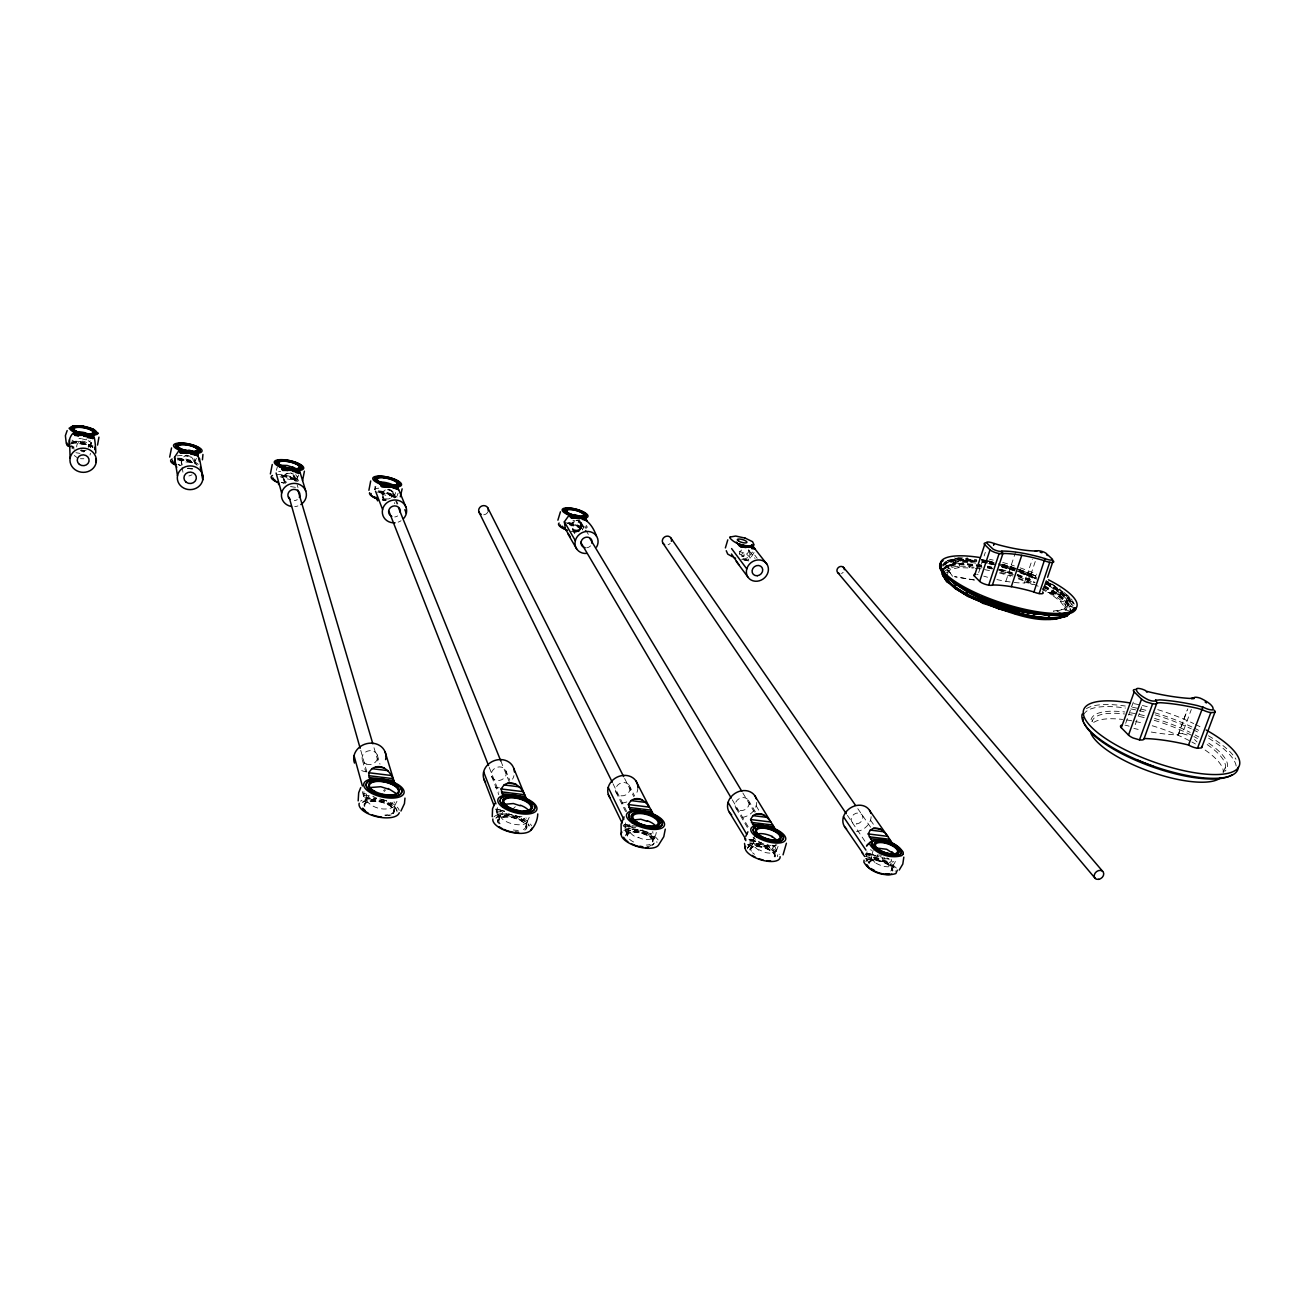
<?xml version="1.0" encoding="UTF-8"?>
<svg xmlns="http://www.w3.org/2000/svg" width="1305" height="1305" viewBox="0 0 1305 1305"><rect width="100%" height="100%" fill="white"/><g stroke="black" fill="none" stroke-linecap="round" stroke-linejoin="round"><path stroke-width="0.75" stroke-dasharray="5 3.75" d="M394.616 806.245C386.215 811.873 371.843 808.496 366.248 800.177L366.248 798.464L369.152 795.871M298.551 474.971C297.295 482.361 286.382 479.033 282.435 477.173M895.344 861.414C892.49 870.451 880.957 866.112 875.182 862.736L875.215 861.855M947.022 570.22L948.686 570.644L952.601 576.353L948.67 570.725L948.865 565.995L953.025 562.765L962.144 560.481M981.817 568.099C983.285 559.046 948.588 562.586 944.037 567.332M982.176 562.667L982.061 560.204L987.526 561.378M772.919 846.602L772.968 845.705A12.332 5.024 17.4 0 0 777.128 844.775M891.168 860.403L891.217 859.228M381.093 493.682L386.182 495.427A10.195 3.116 13.1 0 0 394.763 494.04A10.195 3.116 13.1 0 0 386.052 489.081M375.057 486.276L374.845 489.783M891.56 870.076L893.37 863.633L891.38 860.729M363.948 791.629L363.606 795.512L365.906 801.939L363.752 793.391L365.955 793.929M366.428 794.076L366.248 800.177M297.687 476.7L296.627 481.105M776.736 849.196L776.181 849.832A12.316 5.057 17.4 0 1 764.795 852.41L758.858 849.637M873.094 850.387L871.251 858.331L875.182 862.736M871.251 858.331L871.267 856.015M497.401 807.599L496.977 811.384L499.032 817.648L495.867 809.149L499.848 809.622M276.334 470.338L277.394 466.831M93.063 445.967L80.567 441.53M625.535 822.917L625.03 826.62L626.84 832.737L622.991 824.825M646.937 832.476L647.068 831.628L643.756 831.024M86.505 439.002L86.179 439.883L81.416 438.708L81.562 437.762M90.257 447.746L92.361 440.144M867.058 851.79L866.406 855.33L867.809 861.186L866.08 858.608M656.284 832.443C655.518 841.448 643.071 840.599 638.373 837.206M194.788 463.438L194.902 459.556A9.836 2.985 11.5 0 0 190.09 456.913M778.074 846.341L774.224 856.602M72.02 440.095L76.897 443.488L81.856 443.977M394.028 497.27L395.97 491.512M758.792 850.256L753.001 845.656L752.496 844.172L753.882 841.872A12.316 5.057 17.4 0 1 758.058 840.958M90.029 455.021L90.42 453.308M177.643 459.017L179.291 459.915A9.836 2.985 11.5 0 0 192.961 462.182L195.375 460.42M364.274 804.435L364.128 805.054A15.383 6.688 12.5 0 1 382.92 802.722A15.383 6.688 12.5 0 1 393.066 813.684M364.813 804.565L366.248 798.464M766.867 845.885L767.079 845.004L772.968 845.705M393.653 811.384L395.121 805.299L394.061 801.776M498.836 820.405L500.288 814.842L502.604 812.33M580.17 529.39L582.585 522.457M580.725 529.536L580.611 529.977A9.608 2.92 14.7 0 0 569.306 524.251M525.866 826.815L527.334 821.253M627.509 835.592L629.467 827.925M652.826 841.611L654.001 834.548A13.083 5.514 15.9 0 0 652.777 832.884M747.944 847.222L747.765 847.793A15.709 6.492 17.4 0 1 763.898 846.733A15.709 6.492 17.4 0 1 777.584 856.651M751.125 848.364L752.789 842.883M947.071 575.652L948.686 570.644M868.477 861.871L868.298 862.442A12.903 5.187 18.7 0 1 882.555 862.018A12.903 5.187 18.7 0 1 892.587 871.055L892.783 870.5A12.903 5.187 18.7 0 0 881.12 860.941A12.903 5.187 18.7 0 0 868.331 863.241M869.701 862.311L871.381 857.108L875.949 855.248M978.685 572.585L985.324 552.341M1005.878 581.312L1015.649 551.933M1014.213 582.47A59.182 15.79 17.6 0 0 1021.685 582.976L1024.376 582.992L1032.337 559.258M1028.079 582.846L1035.436 560.971M741.68 559.421L747.113 559.747L750.424 557.806L746.574 554.087L737.847 550.759M653.936 837.467L654.409 836.113M1047.442 581.557L1062.417 594.835L1067.033 600.659L1067.702 605.422L1075.45 608.13L1062.417 594.835L1046.349 583.922L1054.244 588.392L1052.009 594.933L1060.198 601.311L1064.798 607.168L1065.206 610.446M748.874 550.058C750.081 553.483 739.609 557.985 744.47 555.767M1061.96 613.693L1056.838 611.001L1053.363 611.148L1064.211 609.109L1067.702 605.422L1065.973 610.446M1054.244 588.392L1062.417 594.835L1060.198 601.311L1062.613 601.589C1065.059 601.377 1065.924 599.011 1067.001 597.233C1090.67 620.381 1049.53 577.136 1046.561 582.193M1073.183 602.209L1067.066 600.561L1064.798 607.168L1069.252 607.233L1072.449 603.318M882.506 858.837L882.881 857.711L880.092 856.569M196.403 458.283L195.195 461.187M742.855 556.305L739.299 553.532L739.886 552.211M640.184 830.861L640.461 830.045M1125.677 723.296L1134.469 698.893M1135.236 724.65L1139.314 713.395M1139.983 711.502L1142.707 703.999M953.303 562.047L950.905 569.355L946.729 572.634L948.865 565.995L953.009 562.863L960.806 561.183L974.444 560.791M629.907 824.613C626.335 830.942 632.582 836.309 638.259 837.794M1151.238 732.04A105.917 31.516 19.2 0 0 1174.843 734.797L1178.187 734.894L1187.028 710.312M1178.187 734.894L1187.811 708.843M1178.089 734.503A8.515 2.594 19.9 0 1 1182.379 733.589L1191.318 709.48M374.829 489.375L375.873 486.586M397.046 496.014L398.09 493.241M1223.34 772.478L1225.46 766.9M81.693 444.679L90.779 443.977L90.698 442.428L88.169 440.682M91.578 442.509L90.779 443.977M396.948 801.303L394.175 806.8M585.195 528.117L586.32 525.475L588.539 529.129M529.194 817.436L526.649 822.688M754.029 552.521L750.212 558.687M760.685 843.683L761.043 842.867L758.515 841.415M754.502 836.13L752.496 844.172M1035.86 576.011L1032.467 574.461L1027.41 582.258L1018.177 578.816M89.702 441.547L90.176 440.731M295.713 474.645L297.361 477.157M877.042 856.211L877.645 855.199M586.059 528.427L586.695 527.399M581.671 524.659L579.926 526.225A9.037 2.724 14.7 0 1 569.861 525.018M580.888 525.784L580.285 523.501A9.037 2.724 14.7 0 0 572.911 520.255M776.181 849.832L774.844 846.048M582.617 529.145L584.379 526.763M865.443 858.869C874.04 855.33 883.86 859.604 891.413 863.404M775.92 844.563L770.945 849.751L768.123 845.036L746.933 842.508M892.734 862.213L893.452 861.316M1024.376 582.992L1024.49 582.895A7.112 1.925 18 0 1 1033.266 584.363M741.485 554.478L742.692 553.418M392.544 802.575L389.885 804.761L389.118 802.118L386.052 800.781M524.659 818.219L522.049 820.372L520.124 815.576M651.538 833.243L648.96 835.347L647.655 832.737L640.102 830.094L631.343 829.067L625.584 830.127M890.76 861.577L888.265 863.6L883.795 857.075M896.339 868.037L891.315 863.535M629.565 828.724L632.958 826.995M944.184 571.655C953.776 563.107 968.245 566.925 979.843 567.871M942.928 570.301C953.4 561.166 969.011 565.766 981.507 566.68M942.536 568.98C953.139 559.763 968.93 564.413 981.572 565.342M942.602 569.437C953.172 560.236 968.914 564.869 981.523 565.799M942.732 569.877C953.254 560.71 968.946 565.326 981.49 566.24M942.618 565.359C951.785 557.137 965.586 560.073 976.825 561.085M942.83 566.256C951.394 558.426 964.379 560.84 974.998 561.77M943.743 563.352C949.926 557.072 945.097 566.191 948.556 568.246L950.905 569.355L958.702 567.642L973.334 568.067M942.438 564.935C951.655 556.68 965.504 559.633 976.793 560.661M1060.1 588.849L1054.049 594.933L1052.009 594.933L1042.434 589.371M742.79 555.49L744.372 554.723M1035.648 576.158L1032.288 574.608L1029.563 575.848L1020.331 572.422M188.882 475.999L192.014 474.857M741.68 556.697L742.953 556.256M498.021 815.005L504.236 813.977L513.354 815.054M177.137 455.869L182.749 455.38A9.836 2.985 11.5 0 1 187.724 456.212M1056.805 611.099L1064.244 608.995L1070.492 611.621M365.172 799.28L376.541 798.529A20.57 8.956 12.5 0 0 360.588 801.188M948.327 560.204L955.309 558.736L976.629 559.861M948.588 560.595L955.521 559.127L976.727 560.236M278.666 471.66L280.689 471.464M868.461 854.759L881.56 855.167M967.054 558.067L967.396 564.967L969.566 567.61L971.703 561.068L966.809 557.806L971.67 561.166L977.021 561.803L960.839 561.085L954.461 557.806L967.348 558.067M955.064 558.377L955.782 565L958.702 567.642L960.839 561.085L954.771 558.067L967.266 558.377M744.91 560.139L748.76 559.878L747.683 558.458L752.381 552.031L757.194 558.279M80.453 458.707L83.83 458.756M192.683 468.593L185.653 468.038M624.671 824.515L630.413 825.2M748.793 839.327L756.884 840.29M865.982 853.307L873.779 854.237M495.867 809.149L501.528 810.111M637.183 826.293L624.182 824.744L630.576 826.424M749.396 839.67L756.541 840.518M866.781 853.666L874.644 854.612M504.676 811.106L497.662 809.638M626.955 825.674L632.713 826.359M865.166 854.057L872.278 854.906M364.062 795.202L373.997 796.376M496.455 810.96L504.089 811.873M623.627 826.098L635.633 827.517M749.706 841.105L761.239 842.475M865.28 854.857L881.935 856.847M364.584 797.11L376.541 798.529M497.189 812.852L512.49 814.679M624.54 827.974L642.908 830.159M864.677 856.504L885.067 858.918M975.227 568.295L980.887 568.98M84.695 451.204L80.959 450.747L84.727 451.367M975.014 561.313C964.966 560.449 952.846 558.149 944.282 564.625L948.833 566.093L944.004 564.413M78.969 438.398L81.416 438.708M80.551 441.661L73.39 440.943M984.867 562.798L981.931 559.91L993.105 562.276M187.48 468.348L192.944 469.245M743.899 560.106L749.657 561.052M290.509 486.537L296.414 487.515L296.121 486.488M75.951 452.721L79.964 453.373M1062.417 594.835L1046.447 592.144L1067.669 595.732M384.698 800.324L373.85 797.094M1182.379 733.589L1188.496 735.4M504.48 811.4L500.68 810.633L500.484 816.473A13.915 5.954 14.3 0 0 518.101 824.76A13.915 5.954 14.3 0 0 525.964 817.876M570.823 531.249L574.216 531.951M982.208 560.922L987.624 562.08M989.435 562.455L993.04 563.238M982.241 561.329L987.64 562.471M989.435 562.863L996.612 564.396M982.257 561.754L987.624 562.895M989.402 563.287L996.547 564.804M982.225 562.21L987.575 563.352M989.353 563.727L996.482 565.244M987.608 566.158L991.572 567.006M987.51 566.615L991.474 567.463M987.445 567.055L995.34 568.752M987.396 567.512L995.275 569.176M987.379 567.936L995.209 569.6M984.606 569.6L990.104 570.758M985.503 560.449L992.893 562.031M989.353 561.77L996.661 563.32M982.143 560.546L987.591 561.705M989.402 562.096L993.04 562.863M1133.866 728.402L1138.188 729.43M947.185 570.35L948.67 570.725M1067.033 600.659L1068.501 601.034M983.742 576.158L987.559 577.234M1001.278 566.435L1014.768 570.367L1001.31 566.354M1002.273 564.331L1015.682 568.246A71.596 19.591 17.9 0 1 1036.121 575.978M998.488 563.711L1015.518 568.686M1002.24 565.13L1015.404 568.98M1002.191 565.489L1015.29 569.306M998.407 564.771L1015.16 569.665M1002.044 566.272L1015.013 570.073M1001.946 566.713L1014.882 570.481M1001.849 567.153L1014.719 570.905M1001.18 569.339L1012.158 572.552M999.238 569.257L1013.838 573.531M999.141 569.698L1013.691 573.955M997.232 569.6L1013.545 574.363M1000.772 571.068L1013.414 574.771M1000.625 572.389L1012.957 575.994M999.336 572.879L1010.723 576.206M1002.729 564.657L1013.773 567.903M981.931 559.91L982.959 560.204M514.871 815.511L520.989 817.729M1072.188 606.956L1067.669 605.52L1067.066 600.561M1019.417 569.633L1032.467 574.461L1029.596 575.75L1016.644 570.97M1019.205 570.057L1035.436 576.353M1019.075 570.334L1035.208 576.598M1018.928 570.66L1036.643 577.642M1018.781 571.019L1035.159 577.397M1020.428 572.063L1034.93 577.756M1020.265 572.471L1031.032 576.467M1020.102 572.895L1036.333 579.404M1017.557 574.412L1033.642 580.692M1017.394 574.836L1033.446 581.117M1017.231 575.26L1035.044 582.356M1017.068 575.668L1034.816 582.731M1018.667 576.712L1032.793 582.275M1018.096 577.903L1031.88 583.319M1016.318 568.67L1032.288 574.608M291.194 473.209L293.543 474.123M280.069 476.684L282.418 477.614M947.43 560.449L953.025 562.765L947.707 560.661M761.043 842.867L763.963 844.09M769.395 847.157L761.924 844.563L753.507 843.568L748.173 844.645L749.674 847.239L748.515 844.743M1036.545 578.996L1019.564 570.497M1036.284 578.931L1029.563 575.848L1027.41 582.258L1032.451 584.575M1033.625 584.134L1038.878 586.549M886.96 857.891L889.406 859.245M1050.297 583.531L1055.011 586.255M1046.855 581.932L1057.8 588.245M1046.267 582.503L1058.632 589.632L1067.718 596.646L1072.857 603.073M1045.99 582.829L1058.306 589.942L1067.343 596.923M1045.729 583.205L1057.996 590.284L1067.001 597.233L1072.074 603.628M1045.484 583.596L1057.703 590.659L1066.674 597.592L1071.748 603.954M1044.555 585.7L1056.707 592.731L1065.614 599.648L1070.638 605.977M1044.343 586.124L1056.446 593.123L1065.337 600.023L1070.361 606.352M1044.098 586.516L1056.169 593.498L1065.027 600.382L1070.018 606.695L1070.736 611.996M1043.837 586.875L1055.859 593.84L1064.684 600.708L1069.66 606.988L1070.361 612.273M1043.56 587.217L1055.517 594.15L1064.293 600.985L1069.252 607.233M1042.369 588.163L1054.049 594.933L1062.613 601.589L1067.425 607.706M74.303 455.51L77.207 457.664M1064.358 592.535L1072.123 600.023M1059.366 589.142L1068.55 596.222L1073.738 602.731M772.364 845.216L774.338 846.766M1194.499 739.478L1197.028 741.925M981.8 559.649L983.872 561.688M749.233 550.824L755.073 558.458M870.517 820.144L873.991 825.135M857.809 808.676L871.039 827.827M847.418 815.38L865.655 842.263M756.166 805.87L759.216 810.894M581.296 522.685L588.343 534.365M748.32 800.128L755.481 812.02M580.595 523.011L585.831 531.722M742.839 792.983L754.355 812.134M572.471 528.248L575.57 533.5M732.268 799.786L748.76 827.827M574.836 533.794L571.884 528.753A5.612 5.122 -30.3 0 1 576.027 520.548A5.612 5.122 -30.3 0 1 581.769 527.024A5.612 5.122 -30.3 0 1 572.764 529.748M735.971 808.089L749.021 830.306M629.141 785.153L634.654 796.05M624.589 778.433L633.773 796.605M613.007 783.767L626.694 811.498M615.813 791.76L625.552 811.547M393.343 492.882L397.846 503.975M506.063 771.141A7.683 6.672 -22.4 0 1 497.075 780.488A7.683 6.672 -22.4 0 1 493.355 769.526A7.683 6.672 -22.4 0 1 506.063 771.141L509.766 780.292M392.446 492.768L397.014 504.105M500.859 761.092L509.26 781.874M394.404 502.653L394.811 503.681M382.969 495.982L385.187 501.675M489.261 767.405L498.934 792.086M382.349 496.618L383.8 500.337M491.61 776.312L498.804 794.712M496.194 811.237L497.645 815.021M294.718 476.521L297.997 487.564M377.276 754.991L380 764.192M293.837 476.407L296.153 484.22M373.997 747.716L378.613 763.343M284.164 479.669L285.273 483.584M360.735 750.277L366.836 771.842M362.431 760.26L365.563 771.353M362.317 791.629L364.405 799.247M181.232 461.758L181.835 465.445M182.145 467.272L183.043 472.801M179.225 459.344L179.291 459.915A10.456 3.197 11.4 0 1 193.336 463.634M871.773 858.755L871.871 859.75M753.817 841.024L753.882 841.872M1092.122 720.849L1092.073 721.616A70.584 21.957 19.8 0 1 1124.584 713.966M652.81 831.513L652.826 832.362M873.795 854.351L873.812 855.509M74.108 447.191A9.673 2.936 10.6 0 1 71.579 445.429M71.53 443.879A9.673 2.936 10.6 0 1 80.616 443.178A9.673 2.936 10.6 0 1 89.898 446.914M84.597 451.579A5.856 5.351 5.7 0 1 83.112 451.873M76.701 446.979A5.856 5.351 5.7 0 1 82.688 441.172A5.856 5.351 5.7 0 1 88.283 447.485M84.238 450.6A12.887 3.915 10.6 0 1 80.943 450.209M71.677 441.873A12.887 3.915 10.6 0 1 92.932 447.158M73.357 447.305A10.734 3.263 10.6 0 1 71.645 446.326M71.53 442.999A10.734 3.263 10.6 0 1 81.97 443.096A10.734 3.263 10.6 0 1 90.91 446.995M84.14 451.09A12.887 3.915 10.6 0 1 80.861 450.682M74.45 449.099A12.887 3.915 10.6 0 1 71.791 448.023M71.596 442.346A12.887 3.915 10.6 0 1 92.834 447.631M86.097 450.437A10.734 3.263 10.6 0 1 80.828 450.013M73.276 447.794A10.734 3.263 10.6 0 1 71.563 446.816M71.449 443.472A10.734 3.263 10.6 0 1 89.719 446.506M576.467 532.081A11.533 3.507 14.7 0 1 573.711 531.755M568.915 523.566A11.533 3.507 14.7 0 1 582.47 530.434M578.816 530.466A9.037 2.74 14.7 0 1 573.303 530.417M569.535 524.006A9.037 2.74 14.7 0 1 579.779 530.026M579.175 531.119A9.608 2.92 14.7 0 1 573.319 531.07M578.996 531.657A11.533 3.507 14.7 0 1 573.841 531.314M566.288 522.799A11.533 3.507 14.7 0 1 582.601 529.993M579.29 530.678A9.608 2.92 14.7 0 1 573.433 530.613M567.137 523.533A9.608 2.92 14.7 0 1 577.414 526.323A9.608 2.92 14.7 0 1 580.317 530.205M579.942 520.728A9.053 2.708 14.7 0 1 575.897 520.45M568.654 522.506A13.311 4.046 14.7 0 1 584.02 529.275M590.545 545.865A5.709 5.187 -30.4 0 1 586.63 547.774M1086.445 708.648A82.623 25.562 19.8 0 1 1125.269 706.038M1132.512 707.277A82.623 25.562 19.8 0 1 1147.438 710.703M1154.599 712.709A82.623 25.562 19.8 0 1 1192.346 727.195M1194.157 728.076A82.623 25.562 19.8 0 1 1201.138 731.648M1208.414 735.743A82.623 25.562 19.8 0 1 1235.982 759.282M1091.062 719.707A72.215 22.413 19.8 0 1 1124.861 711.992M1130.391 712.775A72.215 22.413 19.8 0 1 1137.585 714.112M1139.444 714.504A72.215 22.413 19.8 0 1 1145.04 715.809M1154.582 718.419A72.215 22.413 19.8 0 1 1190.16 732.382M1195.217 735.009A72.215 22.413 19.8 0 1 1198.838 736.999M1208.773 743.181A72.215 22.413 19.8 0 1 1224.791 771.304M1083.754 714.471A81.008 25.121 19.8 0 1 1125.432 708.044M1130.717 708.925A81.008 25.121 19.8 0 1 1147.519 712.709M1155.268 714.912A81.008 25.121 19.8 0 1 1191.237 728.81M1193.015 729.674A81.008 25.121 19.8 0 1 1199.85 733.182M1208.675 738.222A81.008 25.121 19.8 0 1 1236.178 766.166M1128.825 714.536A70.584 21.957 19.8 0 1 1132.251 715.075M1139.363 716.478A70.584 21.957 19.8 0 1 1144.844 717.75M1154.191 720.311A70.584 21.957 19.8 0 1 1192.297 735.677M1193.912 736.542A70.584 21.957 19.8 0 1 1197.468 738.5M1207.174 744.551A70.584 21.957 19.8 0 1 1222.785 772.054M1093.688 722.432A70.519 22.103 19.9 0 1 1122.61 719.43M1126.868 719.985A70.519 22.103 19.9 0 1 1133.8 721.176M1135.595 721.534A70.519 22.103 19.9 0 1 1142.87 723.182M1152.201 725.743A70.519 22.103 19.9 0 1 1190.274 741.142M1191.889 741.99A70.519 22.103 19.9 0 1 1195.429 743.964M1205.119 750.032A70.519 22.103 19.9 0 1 1223.307 770.945M1133.833 703.64A82.688 25.448 19.8 0 1 1148.743 707.065M1157.731 709.643A82.688 25.448 19.8 0 1 1193.7 723.574M1195.511 724.454A82.688 25.448 19.8 0 1 1202.492 728.011M1124.992 725.172A8.548 2.659 19.6 0 1 1129.102 726.2M981.654 559.6A71.596 19.591 17.9 0 1 987.086 560.612M988.929 560.987A71.596 19.591 17.9 0 1 992.697 561.819M1002.191 564.184A71.596 19.591 17.9 0 1 1013.789 567.626M989.484 559.29A71.628 19.542 17.9 0 1 993.252 560.122M1002.746 562.488A71.628 19.542 17.9 0 1 1014.36 565.93M1020.07 567.838A71.628 19.542 17.9 0 1 1036.692 574.282M976.548 574.249A7.161 1.958 17.7 0 1 978.081 574.428M1010.135 581.965A59.182 15.79 17.6 0 1 996.906 579.567M191.541 468.365A12.544 3.85 11.4 0 1 188.638 468.283M178.051 459.344A12.544 3.85 11.4 0 1 192.944 462.427M195.049 463.585A12.544 3.85 11.4 0 1 196.435 464.759M180.498 465.314A9.836 3.002 11.4 0 1 178.41 464.482M177.676 460.013A9.836 3.002 11.4 0 1 192.912 463.161M178.149 458.871A12.544 3.833 11.4 0 1 197.137 465.396M180.204 465.428A10.456 3.197 11.4 0 1 177.986 464.547M179.258 459.621A10.456 3.197 11.4 0 1 193.434 463.161M189.975 456.146A9.853 2.969 11.5 0 1 184.967 455.315M177.105 458.185A14.486 4.437 11.4 0 1 198.327 464.417M191.231 456.978A6.085 5.628 -0.7 0 1 192.797 463.683M182.292 464.498A6.085 5.628 -0.7 0 1 189.894 456.179M843.161 572.34A3.899 3.393 -39.9 0 1 841.464 573.433M381.778 799.459A20.57 8.956 12.5 0 1 399.183 810.323M366.493 771.891A16.296 14.273 -16.7 0 1 359.054 769.02M385.497 789.884A8.091 7.031 -17.2 0 1 384.322 791.483M364.813 806.294A14.828 6.443 12.5 0 1 376.052 801.042A14.828 6.443 12.5 0 1 393.066 808.48A14.828 6.443 12.5 0 1 384.893 815.087M364.258 806.229A15.383 6.688 12.5 0 1 375.938 800.781A15.383 6.688 12.5 0 1 393.588 808.513A15.383 6.688 12.5 0 1 385.106 815.364M362.757 801.988A18.172 7.912 12.5 0 1 383.752 801.042A18.172 7.912 12.5 0 1 396.916 812.167M362.627 802.591A18.172 7.912 12.5 0 1 381.321 801.042A18.172 7.912 12.5 0 1 396.704 810.666M391.125 814.891A15.383 6.688 12.5 0 1 388.368 815.674M297.915 505.932A12.528 11.615 -9.5 0 1 294.718 506.601M297.263 499.619A6.052 5.612 -9.5 0 1 294.31 500.631M294.049 475.232A5.938 5.53 -8.7 0 1 294.424 480.746M285.208 482.654A5.938 5.53 -8.7 0 1 287.214 473.209M290.265 472.965A5.938 5.53 -8.7 0 1 291.733 473.389M284.099 483.062A10.815 3.328 12.3 0 1 281.44 482.279M282.141 476.146A10.815 3.328 12.3 0 1 295.746 480.795M284.033 483.176A11.223 3.442 12.3 0 1 281.276 482.361M282.011 475.999A11.223 3.442 12.3 0 1 296.121 480.827M281.309 475.281A13.262 4.078 12.3 0 1 297.98 480.974M277.345 474.563A15.024 4.616 12.3 0 1 299.563 481.088M281.211 475.738A13.262 4.078 12.3 0 1 297.883 481.431M281.913 476.472A11.223 3.442 12.3 0 1 296.023 481.284M286.741 482.361A5.122 4.763 -8.7 0 1 284.637 475.656A5.122 4.763 -8.7 0 1 292.026 474.123A5.122 4.763 -8.7 0 1 292.842 481.105M384.518 789.509A6.965 6.052 -17.2 0 1 383.507 790.895M493.91 816.93A20.048 8.646 14.3 0 1 512.049 814.76M515.41 815.56A20.048 8.646 14.3 0 1 531.494 825.853M521.918 816.718A13.931 5.921 14.3 0 1 508.298 813.488M496.063 817.713A17.715 7.634 14.3 0 1 513.566 816.098A17.715 7.634 14.3 0 1 529.275 825.592M499.179 823.814A14.991 6.46 14.3 0 1 513.371 817.24A14.991 6.46 14.3 0 1 524.496 829.817M500.141 823.798A13.898 5.987 14.3 0 1 505.394 816.946A13.898 5.987 14.3 0 1 523.305 822.264A13.898 5.987 14.3 0 1 521.282 830.094M518.313 830.372A13.898 5.987 14.3 0 1 511.397 829.572M495.9 818.3A17.715 7.634 14.3 0 1 513.403 816.702A17.715 7.634 14.3 0 1 529.112 826.179M497.825 822.525A14.991 6.46 14.3 0 1 515.116 818.349A14.991 6.46 14.3 0 1 524.349 830.404M513.974 775.61A15.888 13.8 -22.4 0 1 512.522 779.167M499.277 787.698A15.888 13.8 -22.4 0 1 495.248 787.682M378.303 490.827A14.681 4.502 13.1 0 1 397.014 497.205M374.943 489.505A10.195 3.116 13.1 0 1 378.727 488.184M385.595 500.647A12.968 3.98 13.1 0 1 382.267 499.962M378.956 491.463A12.968 3.98 13.1 0 1 395.497 497.091M385.203 499.701A10.179 3.132 13.1 0 1 382.61 499.146M380 492.474A10.179 3.132 13.1 0 1 393.686 497.841M385.318 499.962A10.978 3.377 13.1 0 1 382.512 499.391M377.292 492.132A10.978 3.377 13.1 0 1 394.453 497.972M378.842 491.92A12.968 3.98 13.1 0 1 395.382 497.548M385.22 500.419A10.978 3.377 13.1 0 1 382.398 499.848M379.592 492.638A10.978 3.377 13.1 0 1 393.604 497.417M401.043 520.744A12.251 11.337 -17.7 0 1 398.172 522.13M397.666 515.932A5.921 5.481 -17.7 0 1 394.763 516.927M389.069 489.391A5.807 5.399 -17.1 0 1 392.984 497.042M386.623 500.109A5.807 5.399 -17.1 0 1 387.569 489.326M390.391 498.2A5.008 4.649 -17.1 0 1 382.773 495.199A5.008 4.649 -17.1 0 1 389.167 489.848A5.008 4.649 -17.1 0 1 391.386 497.368M515.345 806.718A6.786 5.856 -22.7 0 1 513.991 807.828M748.418 549.862A5.465 4.845 -37.3 0 1 741.941 558.409M739.397 554.282A5.465 4.845 -37.3 0 1 742.105 549.65M487.776 512.164A4.91 4.535 -24.5 0 1 482.393 514.757M625.813 831.416A17.34 7.341 15.9 0 1 644.752 832.427A17.34 7.341 15.9 0 1 656.953 842.59M625.796 835.804A14.665 6.215 15.9 0 1 643.887 833.96A14.665 6.215 15.9 0 1 652.223 845.314M649.939 846.113A14.665 6.215 15.9 0 1 646.954 846.423M625.65 831.986A17.34 7.341 15.9 0 1 642.435 832.313A17.34 7.341 15.9 0 1 656.252 841.089M625.96 835.233A14.665 6.215 15.9 0 1 647.476 834.825A14.665 6.215 15.9 0 1 647.117 845.836M633.643 842.019A13.066 5.53 15.9 0 1 630.592 832.688A13.066 5.53 15.9 0 1 649.972 837.288A13.066 5.53 15.9 0 1 646.35 845.053M623.921 830.469A19.624 8.303 15.9 0 1 645.339 831.611M646.889 832.199A19.624 8.303 15.9 0 1 658.552 840.763M637.9 787.437A15.513 13.327 -27.2 0 1 635.91 794.5M626.808 801.939A15.513 13.327 -27.2 0 1 619.027 802.869M747.276 844.922A18.139 7.504 17.4 0 1 764.273 845.183A18.139 7.504 17.4 0 1 779.297 854.432M756.737 802.347A15.203 12.838 -31.1 0 1 741.909 817.468M755.644 839.229A7.536 6.313 -31.1 0 1 753.05 837.141M751.337 851.154A12.3 5.09 17.4 0 1 765.301 848.022A12.3 5.09 17.4 0 1 771.385 858.315M754.584 854.302A12.3 5.09 17.4 0 1 752.61 852.736M747.553 848.87A15.709 6.492 17.4 0 1 762.087 845.624A15.709 6.492 17.4 0 1 777.764 856.08M750.065 849.473A13.099 5.416 17.4 0 1 765.464 847.744A13.099 5.416 17.4 0 1 773.832 857.956M749.902 850.044A13.099 5.416 17.4 0 1 765.285 848.299A13.099 5.416 17.4 0 1 773.653 858.527M871.348 850.664A6.362 5.236 -34.1 0 1 870.794 849.392M871.153 816.702A14.91 12.365 -34.1 0 1 856.471 831.53M866.047 861.023A15.481 6.215 18.7 0 1 883.159 860.533A15.481 6.215 18.7 0 1 895.214 871.365M865.867 861.577A15.481 6.215 18.7 0 1 881.054 860.452A15.481 6.215 18.7 0 1 895.165 870.272M869.554 863.535A11.615 4.665 18.7 0 1 882.523 861.936A11.615 4.665 18.7 0 1 890.711 871.055M888.64 859.098A11.631 4.616 18.6 0 1 885.801 858.576M670.166 543.418A4.763 4.29 -34.5 0 1 668.095 544.756M755.742 841.024L748.369 840.143L755.742 841.024M974.558 580.04L954.591 576.679L974.574 580.024M992.632 564.413L988.75 563.597L992.632 564.413M366.297 764.045A7.879 6.9 -16.7 0 0 377.634 756.753A7.879 6.9 -16.7 0 0 365.612 752.039A7.879 6.9 -16.7 0 0 366.297 764.045M575.375 530.075A4.829 4.404 -30.3 0 0 581.084 524.055A4.829 4.404 -30.3 0 0 573.14 522.734A4.829 4.404 -30.3 0 0 575.375 530.075M620.984 795.822A7.504 6.443 -27.2 0 0 629.875 786.67A7.504 6.443 -27.2 0 0 617.657 785.121A7.504 6.443 -27.2 0 0 620.984 795.822M740.196 810.584A7.341 6.199 -31.1 0 0 749.005 801.613A7.341 6.199 -31.1 0 0 737.243 800.128A7.341 6.199 -31.1 0 0 740.196 810.584M856.781 823.912A6.215 5.155 -34.1 0 0 862.246 815.087A6.215 5.155 -34.1 0 0 852.035 816.359A6.215 5.155 -34.1 0 0 856.781 823.912"/><path stroke-width="1.5" d="M368.907 490.272L370.702 480.958M358.174 800.895L358.679 792.755L360.718 787.584M944.592 574.999C950.839 588.359 967.641 596.385 983.171 602.779L967.755 596.336L966.45 590.072L982.632 597.869L982.192 603.138C1008.553 610.658 1044.016 629.532 1069.823 612.975M78.479 436.082L74.32 434.598C73.765 429.28 67.11 441.188 69.687 443.863M292.532 467.272L287.165 465.477L280.004 465.265M98.952 437.159L97.532 445.07M891.837 852.638L886.65 849.261L876.259 848.022M942.536 568.98L942.699 575.277L946.826 581.426L950.432 583.058M942.504 574.869L942.602 569.437L942.928 570.301M942.846 571.949L942.699 575.277L943.955 576.533M169.683 457.076L171.542 447.941M946.745 577.136L941.297 569.029L941.182 563.581L940.921 568.784L945.277 575.244M199.29 461.301L197.561 453.161L197.92 456.049L190.106 452.933L180.335 453.129L179.291 450.111L174.56 457.207L175.115 463.193M202.944 454.466L202.438 459.784M270.38 473.96L272.256 464.498M304.408 471.203L302.564 480.632M903.158 854.269L903.239 852.263C896.437 841.643 875.084 833.259 866.487 846.064L867.972 844.466M903.827 857.14L902.799 864.057L899.21 870.076M84.972 433.472L85.021 432.738A9.69 2.904 10.7 0 0 77.827 431.841L74.385 432.33M388.14 789.036L380.734 786.719L371.126 787.47M864.057 860.174L863.894 862.181C869.766 872.36 884.904 877.156 895.883 873.551L897.318 870.174M402.136 488.837L400.309 496.797M404.974 798.089L404.452 803.603L400.945 811.025M772.022 837.076L772.103 836.44A12.332 5.024 17.4 0 0 756.117 834.515M869.913 842.394L869.717 844.221C875.737 854.318 890.777 859.065 901.82 855.574L903.093 854.123M557.888 520.173L560.449 511.788M537.774 813.928C537.578 819.98 535.066 825.935 530.858 830.29M188.85 450.649L179.747 449.377M744.943 538.068L735.71 536.045L730.099 537.04M569.111 515.198L564.364 521.821L565.424 529.471M520.238 805.756L513.338 803.537L504.692 804.288M665.273 829.148L663.772 836.75L658.47 845.183A19.624 8.303 15.9 0 1 634.948 845.722A19.624 8.303 15.9 0 1 621.914 832.052M948.001 582.536C943.058 579.844 938.442 560.139 946.451 576.353M725.384 547.921L727.782 539.862M786.409 843.242L783.049 854.857M998.651 608.603L999.924 604.085L1018.096 609.402L1051.292 614.9L1034.832 613.138L1032.125 617.249L1030.037 616.498M647.264 821.367L640.837 819.23L633.072 819.98M83.275 426.311L93.487 429.231L97.957 433.195M574.249 515.051L568.083 513.811M1146.948 692.254L1145.529 690.557A6.443 1.892 19.3 0 0 1137.095 688.453C1133.621 691.536 1145.317 698.697 1149.232 700.214A6.492 1.909 19.4 0 0 1155.708 700.361L1159.851 699.872A120.745 36.458 20.3 0 1 1197.582 705.614L1204.433 707.75A6.46 1.86 19.8 0 0 1212.834 709.855C1215.004 705.809 1204.597 700.002 1200.143 698.126A6.411 1.843 19.7 0 0 1193.879 697.963L1189.883 698.436A108.609 30.619 19 0 1 1152.364 692.694L1146.932 691.389M87.549 437.599L92.981 438.496C94.352 429.166 96.342 453.781 95.608 453.145M1001.392 552.733L1001.946 551.069L1005.111 551.118A64.875 17.161 18.1 0 1 1040.591 557.268L1045.648 558.817A5.383 1.387 18 0 0 1050.737 560.106A5.383 1.387 18 0 0 1052.531 559.29L1045.794 553.075A5.351 1.37 17.9 0 0 1037.067 550.857L1033.805 550.955A61.253 15.464 17.5 0 1 998.537 544.821L993.48 543.272A5.383 1.403 17.6 0 0 986.45 542.75L992.86 548.965A5.416 1.419 17.7 0 0 997.673 550.938A5.416 1.419 17.7 0 0 1001.751 551.216L1002.941 553.451L992.404 585.113A7.194 1.99 17.8 0 1 986.058 584.542A7.194 1.99 17.8 0 1 979.663 581.394L974.395 576.027L984.671 544.609A7.194 1.876 17.6 0 1 985.536 542.929M979.663 581.394L990.022 549.813L984.671 544.609M993.594 545.213L994.231 543.533L993.594 544.658M988.701 585.162L999.124 553.548M1011.293 586.679L1021.766 555.31M1042.597 591.915A7.161 1.941 18.1 0 1 1041.325 593.775A7.161 1.941 18.1 0 1 1033.919 592.046L1044.995 558.524M1039.155 593.579L1049.742 562.292M1043.217 590.088L1046.333 580.921M1047.572 577.25L1053.168 560.742A7.194 1.86 18 0 1 1051.928 562.504A7.194 1.86 18 0 1 1044.473 560.759L1040.199 559.453A62.999 16.704 18.1 0 0 1005.715 553.499L1002.827 553.565A7.243 1.892 17.7 0 1 996.465 552.928A7.243 1.892 17.7 0 1 990.022 549.813M1155.561 699.692L1156.997 702.579L1143.996 738.924A8.613 2.692 19.7 0 1 1139.493 739.87L1133.246 738.026A8.613 2.692 19.7 0 1 1128.515 735.09L1121.305 727.75L1134.192 691.927A8.597 2.528 19.4 0 1 1133.768 689.758L1136.084 689.35M1128.515 735.09L1141.532 699.089L1134.192 691.927M1139.493 739.87L1152.609 703.803A8.662 2.561 19.4 0 0 1157.095 702.955L1160.439 702.71A118.412 35.855 20.3 0 1 1197.468 708.321L1202.639 709.855A8.629 2.496 19.8 0 0 1210.812 712.612L1214.759 712.318A8.629 2.496 19.8 0 0 1214.107 710.099M1201.579 746.509A8.58 2.61 20 0 1 1201.448 747.896L1197.501 748.254A8.58 2.61 20 0 1 1189.377 745.498L1188.545 744.992L1202.982 706.902M1197.501 748.254L1210.812 712.612M1201.791 747.292L1215.102 711.747M94.694 449.638L95.216 448.463M726.265 550.726L727.701 554.07L732.301 556.664M730.196 536.975L729.838 537.888C735.123 544.364 746.134 547.366 754.094 544.984L752.561 541.689L744.959 538.003M97.891 433.097L97.484 434.174C88.593 437.501 75.396 435.544 69.067 428.268L73.194 425.822L83.292 426.246M494.677 803.684L492.556 808.725L492.262 816.734M68.349 446.392L66.865 445.054L66.8 442.705M67.159 430.568L65.38 435.658L66.343 443.798M624.1 816.914L621.098 824.059L621.147 834.091M745.808 836.326L747.912 831.807M871.887 840.714L868.2 833.944L870.321 830.094L873.502 828.316C884.317 826.457 888.607 839.001 894.121 845.738M946.468 580.219C974.607 603.579 1011.718 614.198 1047.556 618.097C1054.44 617.167 1065.386 619.908 1069.415 612.649M755.236 828.92L750.587 819.524L752.969 815.625C764.241 808.317 772.071 823.325 776.557 831.497M652.973 814.108L640.853 810.65L630.853 811.416L628.309 804.549L630.984 800.601C642.288 793.293 650.803 807.697 654.294 816.685M501.087 788.954L504.056 784.957C514.088 778.253 523.794 789.346 526.013 798.676L513.664 795.153L502.98 795.887L501.087 788.954L523.044 791.646M393.8 782.609L381.191 779.02L369.804 779.705L368.63 772.723L371.925 768.678C383.23 761.419 393.67 774.583 394.599 785.235M999.875 604.329L982.208 597.478L1018.096 609.402L1015.633 613.807L1014.67 613.285L1020.428 614.492M1072.041 612.29C1083.019 598.587 1067.849 619.647 1060.671 615.438C1019.743 614.769 966.516 602.486 940.497 568.589L941.182 563.581M1064.472 616.613L1066.25 616.368L1069.937 612.502M1074.048 608.293L1066.25 616.368M1071.144 612.159L1074.977 608.13M1047.279 617.918L1043.657 618.015L1045.387 619.059C1052.564 619.761 1058.616 619.908 1062.449 614.459C1026.334 616.058 976.646 602.143 945.636 575.456M1017.721 609.549L1035.077 613.056L1051.585 614.361M1046.692 618.864L1050.639 614.737M1035.273 551.216L1036.888 551.004M1191.889 698.73L1194.059 698.615M1121.631 725.221L1120.913 725.482A8.548 2.659 19.6 0 0 1121.305 727.75M1034.832 613.138L1035.762 613.154L999.907 604.199M753.719 826.342L763.115 825.543L774.991 828.936M1067.017 615.895L1056.756 618.749L1054.538 617.722M1067.62 615.226C1044.848 621.963 1020.885 613.562 998.863 607.51C978.783 599.354 954.836 592.552 942.275 573.548M1069.48 612.616C1029.971 620.332 988.113 603.367 954.852 583.172M1069.056 612.926C1026.497 620.038 980.169 602.779 946.631 576.728M752.757 546.094L745.954 545.979L737.374 543.533M397.324 486.765L389.184 486.488L380.114 483.894M1050.965 614.786L1063.265 614.476L1071.601 612.192L1075.418 607.739M298.976 470.355L290.46 470.012L281.244 467.386M74.858 435.478L84.629 435.266L92.981 438.496M298.551 468.968L299.742 473.291L292.451 470.289L282.696 470.452L280.852 465.999M396.753 485.378L398.498 489.734L391.679 486.83L381.941 486.977L379.559 482.507M596.483 536.078C592.584 525.05 584.526 514.366 571.623 518.297L568.262 513.779M767.063 564.38A11.5 10.163 -37.2 0 0 747.961 566.174A11.5 10.163 -37.2 0 0 757.145 581.214A11.5 10.163 -37.2 0 0 767.063 564.38L754.453 548.279L750.114 546.616L740.49 546.681L736.297 542.13M1059.04 618.097L1047.295 618.407L1031.978 616.727M1058.698 618.358L1032.125 617.249L998.472 608.783L967.07 595.569L955.13 588.359L955.162 583.824M1049.97 614.834L1062.857 614.427M992.518 584.999L995.291 585.015A62.673 17.503 18.2 0 1 1029.661 590.757L1033.478 591.85M1143.914 738.532L1147.34 738.63A117.678 37.486 20.6 0 1 1184.239 743.981L1188.545 744.992M966.695 590.121L982.632 597.869M958.196 589.534L956.108 589.305L946.826 581.426L942.373 574.445M368.63 772.723L391.484 775.513M628.309 804.549L649.401 807.126L635.861 780.814M750.587 819.524L770.864 822.02L754.926 795.887M868.2 833.944L887.71 836.342L869.554 810.372M368.663 775.676L392.577 778.596M501.397 791.874L524.365 794.68M628.88 807.436L650.934 810.144M751.386 822.411L772.593 824.988M869.212 836.799L889.619 839.278M369.201 777.552L393.148 780.472M502.148 793.75L525.132 796.556M629.793 809.296L651.88 811.987M752.479 824.254L773.718 826.832M870.468 838.626L890.891 841.105M375.905 766.818L384.257 767.846M507.824 783.13L515.85 784.109M634.54 798.791L642.239 799.737M756.345 813.847L763.751 814.76M873.502 828.316L880.647 829.197M371.925 768.678L388.058 770.651M504.056 784.957L519.569 786.866M630.984 800.601L645.877 802.428M752.969 815.625L767.291 817.387M870.321 830.094L884.105 831.791M74.287 433.603L93.161 436.751M179.47 451.236L197.773 454.287M569.779 516.34L586.027 519.047M81.236 435.005L87.875 436.115M186.778 452.688L193.222 453.765M281.57 468.528L299.318 471.497M380.554 485.036L397.797 487.907M578.294 517.987L584.02 518.933M738.255 544.691L753.654 547.252M289.204 470.045L295.468 471.089M388.515 486.602L394.583 487.613M747.227 546.404L752.642 547.317M74.32 434.598L78.104 435.234M83.765 436.18L93.226 437.746M179.65 452.231L187.023 453.471M190.579 454.058L197.969 455.282M570.383 517.351L579.42 518.852M582.422 519.357L587.234 520.891M281.847 469.539L287.769 470.534M292.809 471.366L299.628 472.508M380.962 486.047L389.151 487.418M393.05 488.07L398.204 488.935M739.038 545.718L749.266 547.431M295.958 472.655L299.742 473.291M740.49 546.681L746.036 547.594M751.566 548.524L755.269 549.128L751.664 544.691M1152.609 703.803L1146.312 701.96A8.662 2.561 19.4 0 1 1141.532 699.089M574.526 516.976L586.043 517.808A13.344 3.964 14.7 0 0 582.014 511.217A13.344 3.964 14.7 0 0 564.168 508.232A13.344 3.964 14.7 0 0 568.099 514.806L574.591 516.992L571.182 515.997M1032.581 616.776L998.635 608.228L966.956 594.901M1024.278 615.308L1028.112 616.107M1032.353 617.037L1015.796 613.578L981.866 602.258M85.021 432.738L90.861 435.087M729.381 812.346L745.824 839.246M733.41 557.349L735.596 558.197M567.496 530.27L564.413 529.08A13.311 4.046 14.7 0 1 559.111 523.044M292.548 466.831L296.855 469.245M388.172 788.481L396.084 793.391M844.482 826.538L862.85 853.209M565.359 528.819L563.124 527.677A11.533 3.507 14.7 0 1 561.46 526.519M176.191 464.564L174.511 463.618A12.544 3.833 11.4 0 1 172.537 461.334M772.103 836.44L777.911 840.991M967.103 590.415L953.71 582.422L954.624 582.911M954.901 587.625L969.37 596.271L967.755 596.336L955.13 588.359M943.531 570.53L940.497 568.589L941.639 569.323M891.87 851.757L895.197 854.71M944.885 575.081L955.032 583.482M843.356 567.267L1102.627 871.283M837.94 572.846L1095.303 878.51M731.501 553.989L738.826 564.576M564.592 528.019L570.236 536.73M731.599 548.589L746.786 568.882M862.083 852.85L864.677 856.504M736.248 561.378L747.732 576.843M670.917 538.003L855.509 805.332M662.924 543.174L846.293 813.7M843.47 816.767L865.949 850.126M744.747 838.854L745.856 840.648M584.477 516.486L586.646 520.059M590.023 538.688L741.795 791.238M580.725 542.26L731.24 798.04M564.364 521.821L575.342 540.645M728.076 802.347L746.705 834.287M567.691 533.468L576.631 548.867M487.63 507.58L623.659 776.606M478.853 511.821L612.273 782.25M608.212 787.388L623.806 819.361M608.277 794.484L622.126 823.031M585.341 517.906L586.239 519.879M94.547 447.289L95.118 448.545M398.563 489.277L406.067 507.482M513.779 768.368L526.894 800.177A17.764 7.504 14.3 0 1 532.88 804.255M404.844 509.7L406.344 513.354M398.547 507.873L500.859 761.092M388.906 511.169L488.527 765.513M375.546 491.202L382.577 509.488A12.251 11.337 -17.7 0 0 395.056 522.783M483.633 771.826L495.949 803.831M376.215 497.254L377.602 500.859M483.878 779.085L494.024 805.56M299.677 471.089L305.745 491.023M385.203 752.169L394.942 784.175M297.883 490.076L372.839 743.817M289.155 497.319L360.18 748.303M276.122 472.997L281.635 493.029M354.03 755.644L362.382 785.953M278.079 482.426L278.683 484.595M199.437 458.234L202.928 476.782M200.334 466.864L201.019 470.583M201.72 474.302L202.764 479.865A12.838 11.859 -1.6 0 1 181.819 486.847A12.838 11.859 -1.6 0 1 185.816 466.635A12.838 11.859 -1.6 0 1 202.764 479.865M176.518 466.538L176.681 467.565M174.56 457.207L177.496 475.754M744.535 843.422L745.204 848.315M95.95 458.707L96.195 462.394A13.213 12.071 4.9 0 1 74.777 469.474A13.213 12.071 4.9 0 1 78.496 448.887A13.213 12.071 4.9 0 1 96.195 462.394M69.524 439.671L70.111 458.137M89.67 428.35A12.92 3.85 10.7 0 1 94.629 434.5L92.655 434.989A12.92 3.85 10.7 0 1 74.613 431.971L72.558 430.813A12.92 3.85 10.7 0 1 73.292 426.604A12.92 3.85 10.7 0 1 86.603 427.436M69.817 446.359A12.887 3.915 10.6 0 1 68.056 444.075M69.736 446.848A12.887 3.915 10.6 0 1 67.958 444.565M565.244 529.259A11.533 3.507 14.7 0 1 561.346 526.959M560.351 525.833A11.533 3.507 14.7 0 1 560.122 524.838M563.01 527.073A9.608 2.92 14.7 0 1 562.178 526.143M586.695 553.418A11.81 10.734 -30.4 0 1 575.146 541.591A11.81 10.734 -30.4 0 1 590.366 531.788A11.81 10.734 -30.4 0 1 596.613 547.04M574.379 514.578A9.053 2.708 14.7 0 1 581.769 517.824M585.178 547.725A5.709 5.187 -30.4 0 1 581.149 541.591A5.709 5.187 -30.4 0 1 587.935 537.22A5.709 5.187 -30.4 0 1 591.964 543.353M1238.331 767.046A82.623 25.562 19.8 0 1 1156.23 767.161A82.623 25.562 19.8 0 1 1082.171 714.096M1232.034 774.811A81.008 25.121 19.8 0 1 1153.636 767.324A81.008 25.121 19.8 0 1 1084.145 723.215M1083.411 721.257A81.008 25.121 19.8 0 1 1082.938 717.636M1153.196 766.247A70.584 21.957 19.8 0 1 1137.373 760.016M1220.648 777.682A70.519 22.103 19.9 0 1 1153.114 772.658A70.519 22.103 19.9 0 1 1090.98 733.541M1206.195 730.033A82.688 25.448 19.8 0 1 1216.505 774.55A82.688 25.448 19.8 0 1 1096.706 731.926A82.688 25.448 19.8 0 1 1130.146 702.971M1191.498 698.599A8.564 2.463 19.7 0 1 1193.716 698.175M1205.151 702.008A8.564 2.463 19.7 0 1 1206.391 702.955M1076.234 608.375A71.596 19.591 17.9 0 1 994.328 602.372A71.596 19.591 17.9 0 1 943.156 560.661M1048.47 579.795A71.628 19.542 17.9 0 1 1056.61 613.464A71.628 19.542 17.9 0 1 952.307 579.502A71.628 19.542 17.9 0 1 980.234 557.578M974.395 576.027A7.161 1.958 17.7 0 1 975.292 574.249M1040.199 552.227A7.161 1.843 17.9 0 1 1041.977 552.749M1046.577 554.821A7.161 1.843 17.9 0 1 1047.507 555.522M174.413 464.091A12.544 3.85 11.4 0 1 172.7 460.828M175.327 465.004A14.486 4.437 11.4 0 1 172.178 459.017M188.899 450.127A9.853 2.969 11.5 0 1 195 452.541M190.334 444.875A12.577 3.768 11.5 0 1 198.866 451.922L197.055 452.427A12.577 3.768 11.5 0 1 179.568 449.507L177.464 448.349A12.577 3.768 11.5 0 1 187.137 444.206M839.555 573.613A3.899 3.393 -39.9 0 1 837.027 569.779A3.899 3.393 -39.9 0 1 841.105 566.435A3.899 3.393 -39.9 0 1 844.335 569.698M354.487 763.066A16.296 14.273 -16.7 0 1 368.989 743.246A16.296 14.273 -16.7 0 1 385.611 759.592M399.248 812.705A20.57 8.956 12.5 0 1 376.656 816.653A20.57 8.956 12.5 0 1 359.201 803.244M375.09 791.923A14.877 6.346 12.6 0 1 376.036 781.499A14.877 6.346 12.6 0 1 398.139 789.525A14.877 6.346 12.6 0 1 382.104 794.468M400.341 788.253A18.237 7.781 12.6 0 1 392.283 796.931A18.237 7.781 12.6 0 1 368.875 789.965A18.237 7.781 12.6 0 1 373.018 780.129M383.05 780.308A18.237 7.781 12.6 0 1 386.15 780.928M387.667 781.32A18.237 7.781 12.6 0 1 390.635 782.266M394.665 784.011A18.237 7.781 12.6 0 1 397.976 786.05M374.747 792.053A15.432 6.59 12.6 0 1 371.109 782.478A15.432 6.59 12.6 0 1 390.782 783.636A15.432 6.59 12.6 0 1 397.96 793.424M396.019 794.615A15.432 6.59 12.6 0 1 393.262 795.365M386.019 795.414A15.432 6.59 12.6 0 1 382.039 794.712M365.057 810.405A18.172 7.912 12.5 0 1 362.725 808.154M381.517 817.077A18.172 7.912 12.5 0 1 372.284 814.907M368.222 813.113A18.172 7.912 12.5 0 1 362.578 808.774M291.472 506.471A12.528 11.615 -9.5 0 1 282.696 490.125A12.528 11.615 -9.5 0 1 302.14 486.064A12.528 11.615 -9.5 0 1 300.835 504.529M289.938 499.342A6.052 5.612 -9.5 0 1 289.041 491.806A6.052 5.612 -9.5 0 1 297.051 490.142A6.052 5.612 -9.5 0 1 299.334 497.384M276.448 481.855A15.024 4.616 12.3 0 1 272.484 475.477M297.23 463.585A13.295 3.997 12.3 0 1 298.29 469.816A13.295 3.997 12.3 0 1 279.091 465.803A13.295 3.997 12.3 0 1 281.456 460.29M284.457 460.388A13.295 3.997 12.3 0 1 287.752 460.796M291.129 461.513A13.295 3.997 12.3 0 1 294.359 462.459M278.993 461.676A11.256 3.393 12.3 0 1 297.393 464.531A11.256 3.393 12.3 0 1 291.912 469.017A11.256 3.393 12.3 0 1 278.144 462.378M275.225 480.387A13.262 4.078 12.3 0 1 272.892 477.907M277.443 482.116A13.262 4.078 12.3 0 1 272.794 478.364M512.62 809.638A15.04 6.346 14.3 0 1 503.975 799.035A15.04 6.346 14.3 0 1 524.414 800.21A15.04 6.346 14.3 0 1 529.585 810.601M520.026 810.927A13.947 5.889 14.3 0 1 504.187 800.275A13.947 5.889 14.3 0 1 525.882 801.498A13.947 5.889 14.3 0 1 523.403 811.123M531.836 828.218A20.048 8.646 14.3 0 1 510.956 832.231A20.048 8.646 14.3 0 1 492.85 818.985M520.32 805.201A13.931 5.921 14.3 0 1 528.085 809.867M518.574 832.231A17.715 7.634 14.3 0 1 515.671 832.019M534.349 806.457A17.764 7.504 14.3 0 1 518.444 812.379A17.764 7.504 14.3 0 1 500.109 800.308M501.038 798.529A17.764 7.504 14.3 0 1 503.061 797.159M506.063 796.295A17.764 7.504 14.3 0 1 517.074 796.702M518.574 797.029A17.764 7.504 14.3 0 1 521.527 797.861M522.962 798.35A17.764 7.504 14.3 0 1 525.719 799.459M518.428 832.835A17.715 7.634 14.3 0 1 503.763 829.36M502.474 828.74A17.715 7.634 14.3 0 1 499.081 826.685M485.558 782.282A15.888 13.8 -22.4 0 1 494.35 760.619A15.888 13.8 -22.4 0 1 514.398 771.94M397.063 482.312A11.011 3.311 13.1 0 1 393.033 485.639A11.011 3.311 13.1 0 1 379.315 482.198A11.011 3.311 13.1 0 1 378.646 477.695M383.034 477.548A11.011 3.311 13.1 0 1 395.643 481.251M378.401 499.391A14.681 4.502 13.1 0 1 369.609 492.67M378.303 482.23A10.195 3.083 13.1 0 1 395.366 486.504M376.166 497.874A12.968 3.98 13.1 0 1 373.801 496.634M394.811 479.963A13.001 3.915 13.1 0 1 395.839 486.325A13.001 3.915 13.1 0 1 376.509 481.48A13.001 3.915 13.1 0 1 382.267 476.831M385.448 477.222A13.001 3.915 13.1 0 1 391.94 478.853M376.052 498.347A12.968 3.98 13.1 0 1 372.039 495.818M371.175 494.611A12.968 3.98 13.1 0 1 371.175 493.535M382.577 509.472A12.251 11.337 -17.7 0 1 400.048 501.022A12.251 11.337 -17.7 0 1 403.457 518.721M391.794 516.437A5.921 5.481 -17.7 0 1 389.037 509.554A5.921 5.481 -17.7 0 1 396.231 506.079A5.921 5.481 -17.7 0 1 400.227 512.359M481.219 514.398A4.91 4.535 -24.5 0 1 479.049 508.673A4.91 4.535 -24.5 0 1 485.02 505.769A4.91 4.535 -24.5 0 1 488.217 511.005M647.378 820.78A13.099 5.465 15.9 0 1 656.203 826.864M642.859 846.766A17.34 7.341 15.9 0 1 639.907 846.178M660.151 819.638A17.389 7.226 15.9 0 1 647.459 827.762A17.389 7.226 15.9 0 1 629.32 814.059M641.391 811.71A17.389 7.226 15.9 0 1 644.279 812.183M647.182 812.885A17.389 7.226 15.9 0 1 657.508 817.468M649.042 826.832A14.714 6.117 15.9 0 1 631.326 815.968A14.714 6.117 15.9 0 1 651.652 815.625A14.714 6.117 15.9 0 1 655.501 826.718M648.226 847.744A17.34 7.341 15.9 0 1 645.535 847.679M642.68 847.353A17.34 7.341 15.9 0 1 631.326 843.731M627.884 841.692A17.34 7.341 15.9 0 1 623.676 837.272M609.827 797.6A15.513 13.327 -27.2 0 1 618.831 776.41A15.513 13.327 -27.2 0 1 637.9 787.437M731.648 814.826A15.203 12.838 -31.1 0 1 735.041 793.358A15.203 12.838 -31.1 0 1 756.313 798.937M780.096 856.635A18.139 7.504 17.4 0 1 761.043 859.881A18.139 7.504 17.4 0 1 745.661 846.407M781.043 833.895A15.758 6.394 17.4 0 1 778.498 841.725A15.758 6.394 17.4 0 1 758.972 837.043A15.758 6.394 17.4 0 1 754.894 827.631M760.228 826.489A15.758 6.394 17.4 0 1 763.8 826.685M767.683 827.403A15.758 6.394 17.4 0 1 771.598 828.561M775.284 830.094A15.758 6.394 17.4 0 1 778.514 831.921M777.601 840.306A13.132 5.318 17.4 0 1 756.606 833.291A13.132 5.318 17.4 0 1 768.808 828.773A13.132 5.318 17.4 0 1 779.493 839.604M770.586 860.86A15.709 6.492 17.4 0 1 766.981 860.696M763.066 859.995A15.709 6.492 17.4 0 1 759.119 858.821M755.383 857.238A15.709 6.492 17.4 0 1 752.169 855.395M846.619 828.969A14.91 12.365 -34.1 0 1 850.403 807.958A14.91 12.365 -34.1 0 1 870.827 813.374M889.178 873.926A15.481 6.215 18.7 0 1 885.752 873.763M874.366 870.386A15.481 6.215 18.7 0 1 871.088 868.543M868.477 866.553A15.481 6.215 18.7 0 1 866.699 864.546M891.837 874.105A15.481 6.215 18.7 0 1 877.89 872.49A15.481 6.215 18.7 0 1 866.504 865.117M892.653 844.205A15.53 6.117 18.6 0 1 900.466 854.367A15.53 6.117 18.6 0 1 882.669 853.405A15.53 6.117 18.6 0 1 871.871 843.079M875.117 840.991A15.53 6.117 18.6 0 1 881.381 840.86M890.793 854.481A12.936 5.09 18.6 0 1 874.122 844.857A12.936 5.09 18.6 0 1 890.614 844.417A12.936 5.09 18.6 0 1 896.029 854.335M664.604 544.625A4.763 4.29 -34.5 0 1 662.744 539.096A4.763 4.29 -34.5 0 1 668.503 536.273A4.763 4.29 -34.5 0 1 671.374 541.33M585.798 516.617L584.575 517.172A11.566 3.442 14.7 0 1 569.045 514.562L566.794 513.436A11.566 3.442 14.7 0 1 572.65 508.983A11.566 3.442 14.7 0 1 585.798 516.617M198.491 453.096L188.638 452.753L178.279 449.719A14.518 4.355 11.5 0 1 177.17 443.243A14.518 4.355 11.5 0 1 197.267 446.604A14.518 4.355 11.5 0 1 198.491 453.096M76.881 431.661A9.69 2.887 10.7 0 0 92.753 432.983A9.69 2.887 10.7 0 0 80.861 427.42A9.69 2.887 10.7 0 0 76.881 431.661M76.147 431.776A10.766 3.197 10.7 0 0 93.781 433.244A10.766 3.197 10.7 0 0 80.551 427.061A10.766 3.197 10.7 0 0 76.147 431.776M76.245 431.286A10.766 3.197 10.7 0 0 93.862 432.754A10.766 3.197 10.7 0 0 80.633 426.572A10.766 3.197 10.7 0 0 76.245 431.286M79.409 464.417A5.954 5.432 4.9 0 0 89.034 461.236A5.954 5.432 4.9 0 0 81.073 455.151A5.954 5.432 4.9 0 0 79.409 464.417M74.777 431.515A12.92 3.85 10.7 0 0 95.918 433.276A12.92 3.85 10.7 0 0 80.029 425.854A12.92 3.85 10.7 0 0 74.777 431.515M568.23 513.387A9.641 2.871 14.7 0 0 584.02 516.013A9.641 2.871 14.7 0 0 573.042 509.651A9.641 2.871 14.7 0 0 568.23 513.387M568.344 512.947A9.641 2.855 14.7 0 0 584.134 515.573A9.641 2.855 14.7 0 0 573.156 509.211A9.641 2.855 14.7 0 0 568.344 512.947M568.637 513.371A9.053 2.692 14.7 0 0 583.482 515.834A9.053 2.692 14.7 0 0 573.156 509.847A9.053 2.692 14.7 0 0 568.637 513.371M566.974 513.028A11.566 3.442 14.7 0 0 585.912 516.176A11.566 3.442 14.7 0 0 572.732 508.542A11.566 3.442 14.7 0 0 566.974 513.028M181.004 449.295A10.489 3.148 11.5 0 0 197.903 450.665A10.489 3.148 11.5 0 0 184.56 444.516A10.489 3.148 11.5 0 0 181.004 449.295M181.085 448.822A10.489 3.148 11.5 0 0 197.985 450.192A10.489 3.148 11.5 0 0 184.641 444.043A10.489 3.148 11.5 0 0 181.085 448.822M181.411 449.23A9.853 2.953 11.5 0 0 197.3 450.519A9.853 2.953 11.5 0 0 184.755 444.744A9.853 2.953 11.5 0 0 181.411 449.23M186.126 482.198A6.215 5.726 -1.6 0 0 196.256 478.805A6.215 5.726 -1.6 0 0 188.05 472.426A6.215 5.726 -1.6 0 0 186.126 482.198M179.731 449.05A12.577 3.768 11.5 0 0 200.008 450.698A12.577 3.768 11.5 0 0 183.972 443.325A12.577 3.768 11.5 0 0 179.731 449.05M1098.549 879.358A5.155 4.062 -38.2 0 0 1103.296 872.099A5.155 4.062 -38.2 0 0 1095.058 873.208A5.155 4.062 -38.2 0 0 1098.549 879.358M371.811 793.424A20.652 8.809 12.6 0 0 403.995 793.114A20.652 8.809 12.6 0 0 375.889 778.71A20.652 8.809 12.6 0 0 371.811 793.424M373.361 792.2A18.237 7.781 12.6 0 0 401.81 791.939A18.237 7.781 12.6 0 0 376.982 779.216A18.237 7.781 12.6 0 0 373.361 792.2M375.008 791.499A15.432 6.574 12.6 0 0 399.085 791.287A15.432 6.574 12.6 0 0 378.091 780.521A15.432 6.574 12.6 0 0 375.008 791.499M279.71 466.88A15.056 4.535 12.3 0 0 303.543 468.74A15.056 4.535 12.3 0 0 283.723 459.751A15.056 4.535 12.3 0 0 279.71 466.88M282.304 466.358A10.848 3.263 12.3 0 0 299.481 467.712A10.848 3.263 12.3 0 0 285.224 461.252A10.848 3.263 12.3 0 0 282.304 466.358M280.885 466.195A13.295 3.997 12.3 0 0 301.944 467.843A13.295 3.997 12.3 0 0 284.441 459.915A13.295 3.997 12.3 0 0 280.885 466.195M282.141 465.95A11.256 3.377 12.3 0 0 299.971 467.353A11.256 3.377 12.3 0 0 285.175 460.632A11.256 3.377 12.3 0 0 282.141 465.95M502.702 807.224A20.113 8.499 14.3 0 0 535.964 811.106A20.113 8.499 14.3 0 0 513.436 795.137A20.113 8.499 14.3 0 0 502.702 807.224M504.562 806.278A17.781 7.504 14.3 0 0 533.957 809.72A17.781 7.504 14.3 0 0 514.072 795.61A17.781 7.504 14.3 0 0 504.562 806.278M506.552 805.886A15.04 6.346 14.3 0 0 531.429 808.823A15.04 6.346 14.3 0 0 514.627 796.866A15.04 6.346 14.3 0 0 506.552 805.886M381.207 482.801A10.212 3.067 13.1 0 0 397.079 484.008A10.212 3.067 13.1 0 0 383.262 477.826A10.212 3.067 13.1 0 0 381.207 482.801M378.581 483.388A14.714 4.421 13.1 0 0 401.451 485.117A14.714 4.421 13.1 0 0 381.5 476.195A14.714 4.421 13.1 0 0 378.581 483.388M379.69 482.703A13.001 3.915 13.1 0 0 399.901 484.237A13.001 3.915 13.1 0 0 382.283 476.358A13.001 3.915 13.1 0 0 379.69 482.703M380.848 482.442A11.011 3.311 13.1 0 0 397.96 483.747A11.011 3.311 13.1 0 0 383.066 477.075A11.011 3.311 13.1 0 0 380.848 482.442M757.292 575.733A5.563 4.91 -37.2 0 0 762.071 567.593A5.563 4.91 -37.2 0 0 752.838 568.474A5.563 4.91 -37.2 0 0 757.292 575.733M631.946 822.705A19.689 8.173 15.9 0 0 663.886 826.424A19.689 8.173 15.9 0 0 640.657 810.633A19.689 8.173 15.9 0 0 631.946 822.705M635.519 821.367A14.714 6.101 15.9 0 0 659.417 824.173A14.714 6.101 15.9 0 0 642.076 812.363A14.714 6.101 15.9 0 0 635.519 821.367M633.692 821.759A17.389 7.21 15.9 0 0 661.912 825.07A17.389 7.21 15.9 0 0 641.408 811.106A17.389 7.21 15.9 0 0 633.692 821.759M636.465 821.726A13.115 5.448 15.9 0 0 657.736 824.222A13.115 5.448 15.9 0 0 642.321 813.7A13.115 5.448 15.9 0 0 636.465 821.726M756.509 836.848A18.205 7.373 17.4 0 0 785.382 840.224A18.205 7.373 17.4 0 0 762.936 825.527A18.205 7.373 17.4 0 0 756.509 836.848M760.277 835.95A12.349 5.008 17.4 0 0 779.884 838.267A12.349 5.008 17.4 0 0 764.681 828.284A12.349 5.008 17.4 0 0 760.277 835.95M758.238 835.901A15.758 6.378 17.4 0 0 783.261 838.838A15.758 6.378 17.4 0 0 763.849 826.098A15.758 6.378 17.4 0 0 758.238 835.901M759.934 835.494A13.132 5.318 17.4 0 0 780.798 837.957A13.132 5.318 17.4 0 0 764.632 827.337A13.132 5.318 17.4 0 0 759.934 835.494M878.82 849.637A12.936 5.09 18.6 0 0 898.884 852.002A12.936 5.09 18.6 0 0 882.327 841.513A12.936 5.09 18.6 0 0 878.82 849.637M877.254 850.044A15.53 6.117 18.6 0 0 901.315 852.866A15.53 6.117 18.6 0 0 881.43 840.273A15.53 6.117 18.6 0 0 877.254 850.044M879.423 849.995A11.647 4.584 18.6 0 0 897.465 852.132A11.647 4.584 18.6 0 0 882.572 842.687A11.647 4.584 18.6 0 0 879.423 849.995M738.826 541.216A4.992 1.452 16 0 0 746.819 542.554A4.992 1.452 16 0 0 740.734 539.177A4.992 1.452 16 0 0 738.826 541.216"/></g></svg>
